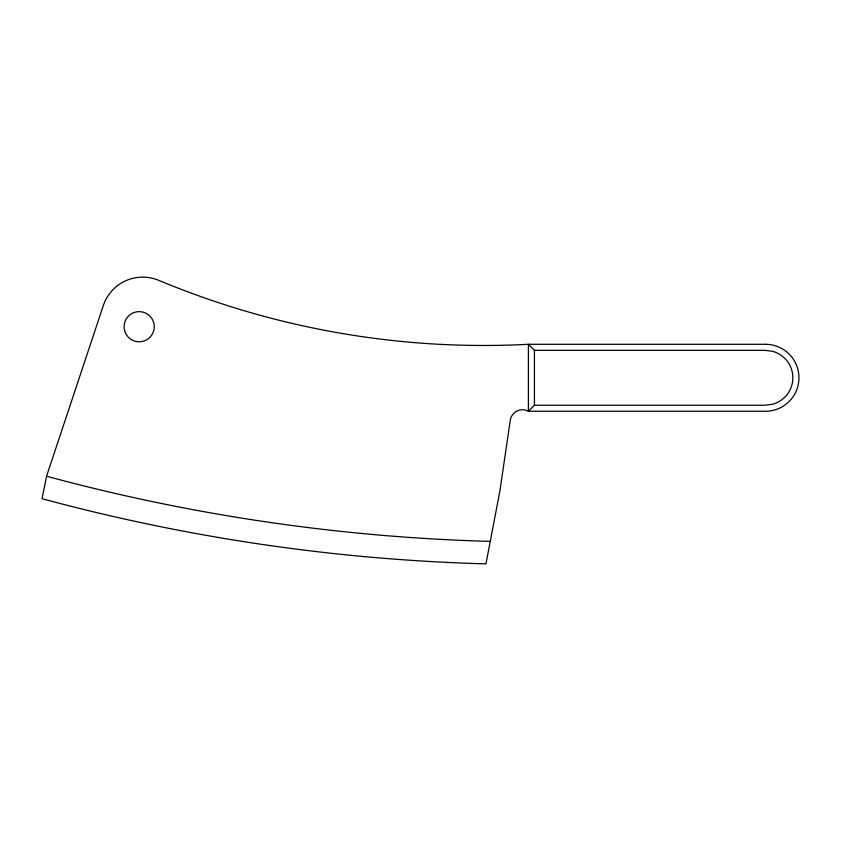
<?xml version="1.0" encoding="UTF-8"?>
<svg xmlns="http://www.w3.org/2000/svg" width="841" height="841" viewBox="0 0 841 841"><rect width="100%" height="100%" fill="white"/><g stroke="black" fill="none" stroke-linecap="round" stroke-linejoin="round"><path stroke-width="1.26" d="M46.56 476.227L42.05 498.702A1902.731 1902.731 0 0 0 485.961 563.869L499.859 491.228L510.224 420.542A12.331 12.331 0 0 1 528.4 411.26L534.434 405.225L765.079 405.225L772.564 404.237A27.396 27.396 0 0 0 772.564 351.317L765.079 350.329L534.434 350.329L528.4 344.295A844.049 844.049 0 0 1 158.697 280.326A41.514 41.514 0 0 0 103.275 305.651L46.56 476.227A1902.731 1902.731 0 0 0 490.471 541.394M534.434 350.329L534.434 405.225M765.468 344.295L528.4 344.295L528.4 411.26L765.468 411.26A33.482 33.482 0 0 0 798.95 377.777A33.482 33.482 0 0 0 765.468 344.295M131.427 339.648A15.085 15.085 0 0 0 154.25 326.939A15.085 15.085 0 0 0 131.837 313.535A15.085 15.085 0 0 0 131.427 339.648"/></g></svg>
